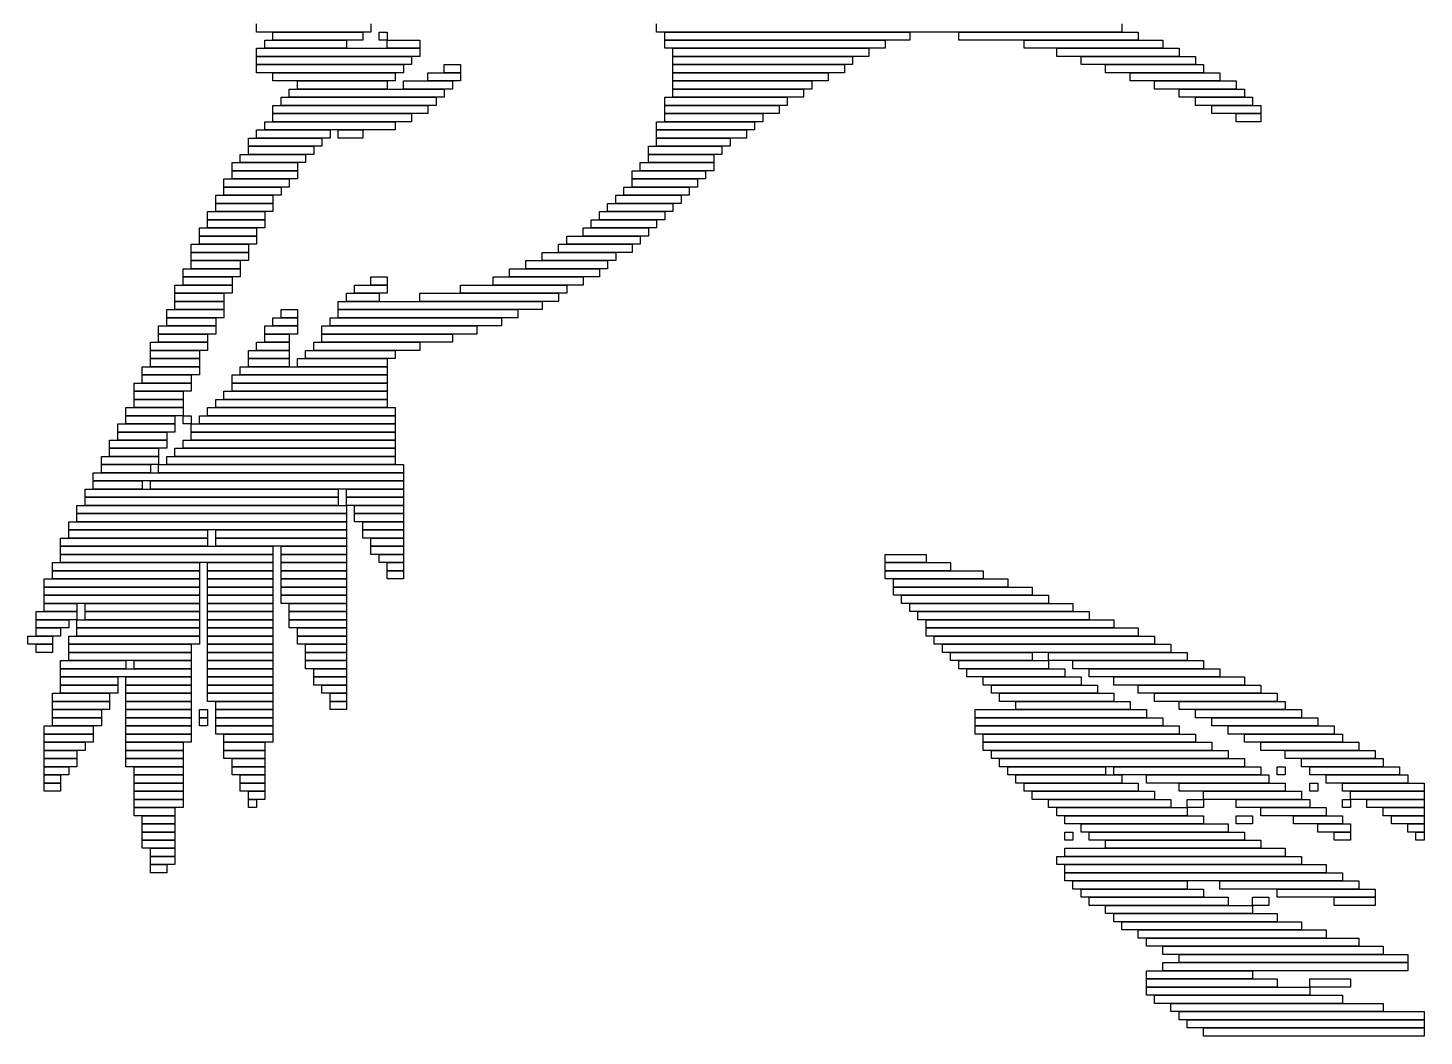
# Model space of a CAD drawing. Extents: x 431 to 613, y 382 to 623.
# Drawn here: x 442 to 613, y 382 to 505.5 of the extents above; entities that cross this region are included whole.
import ezdxf

# ---------------------------------------------------------------- set-up
doc = ezdxf.new("R2010")
doc.units = 0

msp = doc.modelspace()

# ---------------------------------------------------------------- linework, layer by layer
for p, q in [((470, 505), (470, 506)), ((484, 505), (470, 505)), ((472, 505), (483, 505)), ((472, 504), (472, 505)), ((483, 505), (483, 504)), ((484, 506), (484, 505)), ((485, 505), (486, 505)), ((485, 504), (485, 505)), ((486, 505), (486, 504)), ((519, 505), (519, 506)), ((576, 505), (519, 505)), ((520, 505), (550, 505)), ((520, 504), (520, 505)), ((550, 505), (550, 504)), ((556, 505), (578, 505)), ((556, 504), (556, 505)), ((576, 506), (576, 505)), ((578, 505), (578, 504)), ((470, 503), (490, 503)), ((470, 502), (470, 503)), ((471, 504), (481, 504)), ((471, 503), (471, 504)), ((481, 503), (471, 503)), ((483, 504), (472, 504)), ((481, 504), (481, 503)), ((486, 504), (485, 504)), ((486, 504), (490, 504)), ((486, 503), (486, 504)), ((490, 503), (486, 503)), ((490, 504), (490, 503)), ((490, 503), (490, 502)), ((550, 504), (520, 504)), ((520, 504), (547, 504)), ((520, 503), (520, 504)), ((547, 503), (520, 503)), ((521, 503), (545, 503)), ((521, 502), (521, 503)), ((545, 503), (545, 502)), ((547, 504), (547, 503)), ((578, 504), (556, 504)), ((564, 504), (581, 504)), ((564, 503), (564, 504)), ((581, 503), (564, 503)), ((568, 503), (583, 503)), ((568, 502), (568, 503)), ((581, 504), (581, 503)), ((583, 503), (583, 502)), ((490, 502), (470, 502)), ((470, 502), (489, 502)), ((470, 501), (470, 502)), ((489, 502), (489, 501)), ((545, 502), (521, 502)), ((521, 502), (543, 502)), ((521, 501), (521, 502)), ((543, 502), (543, 501)), ((583, 502), (568, 502)), ((571, 502), (585, 502)), ((571, 501), (571, 502)), ((585, 502), (585, 501)), ((489, 501), (470, 501)), ((470, 501), (488, 501)), ((470, 500), (470, 501)), ((488, 500), (470, 500)), ((472, 500), (487, 500)), ((472, 499), (472, 500)), ((487, 500), (487, 499)), ((488, 501), (488, 500)), ((491, 500), (495, 500)), ((491, 499), (491, 500)), ((493, 501), (495, 501)), ((493, 500), (493, 501)), ((495, 500), (493, 500)), ((495, 501), (495, 500)), ((495, 500), (495, 499)), ((543, 501), (521, 501)), ((521, 501), (542, 501)), ((521, 500), (521, 501)), ((542, 500), (521, 500)), ((521, 500), (540, 500)), ((521, 499), (521, 500)), ((540, 500), (540, 499)), ((542, 501), (542, 500)), ((585, 501), (571, 501)), ((574, 501), (586, 501)), ((574, 500), (574, 501)), ((586, 500), (574, 500)), ((577, 500), (588, 500)), ((577, 499), (577, 500)), ((586, 501), (586, 500)), ((588, 500), (588, 499)), ((487, 499), (472, 499)), ((474, 498), (493, 498)), ((474, 497), (474, 498)), ((475, 499), (486, 499)), ((475, 498), (475, 499)), ((486, 498), (475, 498)), ((486, 499), (486, 498)), ((488, 499), (494, 499)), ((488, 498), (488, 499)), ((494, 498), (488, 498)), ((495, 499), (491, 499)), ((493, 498), (493, 497)), ((494, 499), (494, 498)), ((540, 499), (521, 499)), ((521, 499), (538, 499)), ((521, 498), (521, 499)), ((538, 498), (521, 498)), ((521, 498), (537, 498)), ((521, 497), (521, 498)), ((537, 498), (537, 497)), ((538, 499), (538, 498)), ((588, 499), (577, 499)), ((580, 499), (590, 499)), ((580, 498), (580, 499)), ((590, 498), (580, 498)), ((583, 498), (591, 498)), ((583, 497), (583, 498)), ((590, 499), (590, 498)), ((591, 498), (591, 497)), ((472, 496), (491, 496)), ((472, 495), (472, 496)), ((473, 497), (492, 497)), ((473, 496), (473, 497)), ((492, 496), (473, 496)), ((493, 497), (474, 497)), ((491, 496), (491, 495)), ((492, 497), (492, 496)), ((520, 497), (535, 497)), ((520, 496), (520, 497)), ((535, 496), (520, 496)), ((520, 496), (534, 496)), ((520, 495), (520, 496)), ((537, 497), (521, 497)), ((534, 496), (534, 495)), ((535, 497), (535, 496)), ((591, 497), (583, 497)), ((585, 497), (592, 497)), ((585, 496), (585, 497)), ((592, 496), (585, 496)), ((587, 496), (593, 496)), ((587, 495), (587, 496)), ((592, 497), (592, 496)), ((593, 496), (593, 495)), ((491, 495), (472, 495)), ((472, 495), (489, 495)), ((472, 494), (472, 495)), ((489, 495), (489, 494)), ((534, 495), (520, 495)), ((520, 495), (532, 495)), ((520, 494), (520, 495)), ((532, 495), (532, 494)), ((593, 495), (587, 495)), ((590, 495), (593, 495)), ((590, 494), (590, 495)), ((593, 495), (593, 494)), ((470, 493), (479, 493)), ((470, 492), (470, 493)), ((471, 494), (487, 494)), ((471, 493), (471, 494)), ((487, 493), (471, 493)), ((489, 494), (472, 494)), ((479, 493), (479, 492)), ((480, 493), (483, 493)), ((480, 492), (480, 493)), ((483, 493), (483, 492)), ((487, 494), (487, 493)), ((519, 494), (531, 494)), ((519, 493), (519, 494)), ((531, 493), (519, 493)), ((519, 493), (530, 493)), ((519, 492), (519, 493)), ((532, 494), (520, 494)), ((530, 493), (530, 492)), ((531, 494), (531, 493)), ((593, 494), (590, 494)), ((469, 492), (478, 492)), ((469, 491), (469, 492)), ((478, 491), (469, 491)), ((469, 491), (477, 491)), ((469, 490), (469, 491)), ((479, 492), (470, 492)), ((477, 491), (477, 490)), ((478, 492), (478, 491)), ((483, 492), (480, 492)), ((518, 491), (527, 491)), ((518, 490), (518, 491)), ((530, 492), (519, 492)), ((519, 492), (528, 492)), ((519, 491), (519, 492)), ((528, 491), (519, 491)), ((527, 491), (527, 490)), ((528, 492), (528, 491)), ((468, 490), (476, 490)), ((468, 489), (468, 490)), ((477, 490), (469, 490)), ((476, 490), (476, 489)), ((527, 490), (518, 490)), ((518, 490), (526, 490)), ((518, 489), (518, 490)), ((526, 490), (526, 489)), ((467, 489), (475, 489)), ((467, 488), (467, 489)), ((475, 488), (467, 488)), ((467, 488), (475, 488)), ((467, 487), (467, 488)), ((476, 489), (468, 489)), ((475, 489), (475, 488)), ((475, 488), (475, 487)), ((516, 488), (525, 488)), ((516, 487), (516, 488)), ((517, 489), (526, 489)), ((517, 488), (517, 489)), ((526, 488), (517, 488)), ((526, 489), (518, 489)), ((525, 488), (525, 487)), ((526, 489), (526, 488)), ((466, 487), (474, 487)), ((466, 486), (466, 487)), ((474, 486), (466, 486)), ((466, 486), (473, 486)), ((466, 485), (466, 486)), ((475, 487), (467, 487)), ((473, 486), (473, 485)), ((474, 487), (474, 486)), ((515, 486), (523, 486)), ((515, 485), (515, 486)), ((525, 487), (516, 487)), ((516, 487), (524, 487)), ((516, 486), (516, 487)), ((524, 486), (516, 486)), ((523, 486), (523, 485)), ((524, 487), (524, 486)), ((465, 485), (472, 485)), ((465, 484), (465, 485)), ((472, 484), (465, 484)), ((465, 484), (472, 484)), ((465, 483), (465, 484)), ((473, 485), (466, 485)), ((472, 485), (472, 484)), ((472, 484), (472, 483)), ((513, 484), (521, 484)), ((513, 483), (513, 484)), ((514, 485), (522, 485)), ((514, 484), (514, 485)), ((522, 484), (514, 484)), ((523, 485), (515, 485)), ((521, 484), (521, 483)), ((522, 485), (522, 484)), ((464, 483), (471, 483)), ((464, 482), (464, 483)), ((472, 483), (465, 483)), ((471, 483), (471, 482)), ((512, 483), (520, 483)), ((512, 482), (512, 483)), ((521, 483), (513, 483)), ((520, 483), (520, 482)), ((463, 481), (470, 481)), ((463, 480), (463, 481)), ((471, 482), (464, 482)), ((464, 482), (471, 482)), ((464, 481), (464, 482)), ((471, 481), (464, 481)), ((470, 481), (470, 480)), ((471, 482), (471, 481)), ((510, 481), (518, 481)), ((510, 480), (510, 481)), ((511, 482), (519, 482)), ((511, 481), (511, 482)), ((519, 481), (511, 481)), ((520, 482), (512, 482)), ((518, 481), (518, 480)), ((519, 482), (519, 481)), ((462, 479), (469, 479)), ((462, 478), (462, 479)), ((470, 480), (463, 480)), ((463, 480), (470, 480)), ((463, 479), (463, 480)), ((470, 479), (463, 479)), ((469, 479), (469, 478)), ((470, 480), (470, 479)), ((507, 479), (516, 479)), ((507, 478), (507, 479)), ((508, 480), (517, 480)), ((508, 479), (508, 480)), ((517, 479), (508, 479)), ((518, 480), (510, 480)), ((516, 479), (516, 478)), ((517, 480), (517, 479)), ((469, 478), (462, 478)), ((462, 478), (469, 478)), ((462, 477), (462, 478)), ((469, 478), (469, 477)), ((505, 478), (514, 478)), ((505, 477), (505, 478)), ((516, 478), (507, 478)), ((514, 478), (514, 477)), ((461, 476), (468, 476)), ((461, 475), (461, 476)), ((469, 477), (462, 477)), ((462, 477), (468, 477)), ((462, 476), (462, 477)), ((468, 476), (462, 476)), ((468, 477), (468, 476)), ((468, 476), (468, 475)), ((501, 476), (512, 476)), ((501, 475), (501, 476)), ((503, 477), (513, 477)), ((503, 476), (503, 477)), ((513, 476), (503, 476)), ((514, 477), (505, 477)), ((512, 476), (512, 475)), ((513, 477), (513, 476)), ((460, 474), (467, 474)), ((460, 473), (460, 474)), ((468, 475), (461, 475)), ((461, 475), (467, 475)), ((461, 474), (461, 475)), ((467, 474), (461, 474)), ((467, 475), (467, 474)), ((467, 474), (467, 473)), ((482, 474), (486, 474)), ((482, 473), (482, 474)), ((484, 475), (486, 475)), ((484, 474), (484, 475)), ((486, 474), (484, 474)), ((486, 475), (486, 474)), ((486, 474), (486, 473)), ((495, 474), (508, 474)), ((495, 473), (495, 474)), ((499, 475), (510, 475)), ((499, 474), (499, 475)), ((510, 474), (499, 474)), ((512, 475), (501, 475)), ((508, 474), (508, 473)), ((510, 475), (510, 474)), ((467, 473), (460, 473)), ((460, 473), (466, 473)), ((460, 472), (460, 473)), ((466, 472), (460, 472)), ((460, 472), (466, 472)), ((460, 471), (460, 472)), ((466, 473), (466, 472)), ((466, 472), (466, 471)), ((480, 472), (505, 472)), ((480, 471), (480, 472)), ((481, 473), (485, 473)), ((481, 472), (481, 473)), ((485, 472), (481, 472)), ((486, 473), (482, 473)), ((485, 473), (485, 472)), ((490, 473), (507, 473)), ((490, 472), (490, 473)), ((507, 472), (490, 472)), ((508, 473), (495, 473)), ((505, 472), (505, 471)), ((507, 473), (507, 472)), ((459, 471), (466, 471)), ((459, 470), (459, 471)), ((466, 471), (460, 471)), ((466, 471), (466, 470)), ((473, 471), (475, 471)), ((473, 470), (473, 471)), ((475, 471), (475, 470)), ((505, 471), (480, 471)), ((480, 471), (502, 471)), ((480, 470), (480, 471)), ((502, 471), (502, 470)), ((458, 469), (465, 469)), ((458, 468), (458, 469)), ((466, 470), (459, 470)), ((459, 470), (465, 470)), ((459, 469), (459, 470)), ((465, 469), (459, 469)), ((465, 470), (465, 469)), ((465, 469), (465, 468)), ((471, 469), (475, 469)), ((471, 468), (471, 469)), ((472, 470), (475, 470)), ((472, 469), (472, 470)), ((475, 469), (472, 469)), ((475, 470), (473, 470)), ((475, 470), (475, 469)), ((475, 469), (475, 468)), ((478, 469), (497, 469)), ((478, 468), (478, 469)), ((479, 470), (500, 470)), ((479, 469), (479, 470)), ((500, 469), (479, 469)), ((502, 470), (480, 470)), ((497, 469), (497, 468)), ((500, 470), (500, 469)), ((457, 467), (464, 467)), ((457, 466), (457, 467)), ((465, 468), (458, 468)), ((458, 468), (464, 468)), ((458, 467), (458, 468)), ((464, 467), (458, 467)), ((464, 468), (464, 467)), ((464, 467), (464, 466)), ((470, 467), (474, 467)), ((470, 466), (470, 467)), ((475, 468), (471, 468)), ((471, 468), (474, 468)), ((471, 467), (471, 468)), ((474, 467), (471, 467)), ((474, 468), (474, 467)), ((474, 467), (474, 466)), ((477, 467), (490, 467)), ((477, 466), (477, 467)), ((497, 468), (478, 468)), ((478, 468), (494, 468)), ((478, 467), (478, 468)), ((494, 467), (478, 467)), ((490, 467), (490, 466)), ((494, 468), (494, 467)), ((464, 466), (457, 466)), ((457, 466), (463, 466)), ((457, 465), (457, 466)), ((463, 466), (463, 465)), ((469, 466), (474, 466)), ((469, 465), (469, 466)), ((474, 466), (470, 466)), ((474, 466), (474, 465)), ((476, 466), (487, 466)), ((476, 465), (476, 466)), ((490, 466), (477, 466)), ((487, 466), (487, 465)), ((456, 464), (463, 464)), ((456, 463), (456, 464)), ((463, 465), (457, 465)), ((457, 465), (463, 465)), ((457, 464), (457, 465)), ((463, 464), (457, 464)), ((463, 465), (463, 464)), ((463, 464), (463, 463)), ((468, 464), (486, 464)), ((468, 463), (468, 464)), ((474, 465), (469, 465)), ((469, 465), (474, 465)), ((469, 464), (469, 465)), ((474, 464), (469, 464)), ((474, 465), (474, 464)), ((475, 465), (486, 465)), ((475, 464), (475, 465)), ((486, 464), (475, 464)), ((487, 465), (476, 465)), ((486, 465), (486, 464)), ((486, 464), (486, 463)), ((455, 462), (462, 462)), ((455, 461), (455, 462)), ((463, 463), (456, 463)), ((456, 463), (462, 463)), ((456, 462), (456, 463)), ((462, 462), (456, 462)), ((462, 463), (462, 462)), ((462, 462), (462, 461)), ((467, 463), (486, 463)), ((467, 462), (467, 463)), ((486, 462), (467, 462)), ((467, 462), (486, 462)), ((467, 461), (467, 462)), ((486, 463), (468, 463)), ((486, 463), (486, 462)), ((486, 462), (486, 461)), ((462, 461), (455, 461)), ((455, 461), (461, 461)), ((455, 460), (455, 461)), ((461, 460), (455, 460)), ((455, 460), (461, 460)), ((455, 459), (455, 460)), ((461, 461), (461, 460)), ((461, 460), (461, 459)), ((465, 460), (486, 460)), ((465, 459), (465, 460)), ((466, 461), (486, 461)), ((466, 460), (466, 461)), ((486, 460), (466, 460)), ((486, 461), (467, 461)), ((486, 461), (486, 460)), ((486, 460), (486, 459)), ((454, 459), (461, 459)), ((454, 458), (454, 459)), ((461, 459), (455, 459)), ((461, 459), (461, 458)), ((464, 459), (487, 459)), ((464, 458), (464, 459)), ((486, 459), (465, 459)), ((487, 459), (487, 458)), ((453, 457), (460, 457)), ((453, 456), (453, 457)), ((461, 458), (454, 458)), ((454, 458), (460, 458)), ((454, 457), (454, 458)), ((460, 457), (454, 457)), ((460, 458), (460, 457)), ((460, 457), (460, 456)), ((461, 458), (462, 458)), ((461, 457), (461, 458)), ((462, 457), (461, 457)), ((462, 458), (462, 457)), ((462, 457), (487, 457)), ((462, 456), (462, 457)), ((463, 458), (487, 458)), ((463, 457), (463, 458)), ((487, 457), (463, 457)), ((487, 458), (464, 458)), ((487, 458), (487, 457)), ((487, 457), (487, 456)), ((452, 455), (459, 455)), ((452, 454), (452, 455)), ((460, 456), (453, 456)), ((453, 456), (459, 456)), ((453, 455), (453, 456)), ((459, 455), (453, 455)), ((459, 456), (459, 455)), ((459, 455), (459, 454)), ((461, 455), (487, 455)), ((461, 454), (461, 455)), ((487, 456), (462, 456)), ((462, 456), (487, 456)), ((462, 455), (462, 456)), ((487, 455), (462, 455)), ((487, 456), (487, 455)), ((487, 455), (487, 454)), ((459, 454), (452, 454)), ((452, 454), (458, 454)), ((452, 453), (452, 454)), ((458, 454), (458, 453)), ((460, 454), (487, 454)), ((460, 453), (460, 454)), ((487, 454), (461, 454)), ((487, 454), (487, 453)), ((451, 453), (458, 453)), ((451, 452), (451, 453)), ((458, 452), (451, 452)), ((451, 452), (457, 452)), ((451, 451), (451, 452)), ((458, 453), (452, 453)), ((457, 452), (457, 451)), ((458, 453), (458, 452)), ((458, 452), (488, 452)), ((458, 451), (458, 452)), ((459, 453), (487, 453)), ((459, 452), (459, 453)), ((487, 452), (459, 452)), ((487, 453), (460, 453)), ((487, 453), (487, 452)), ((488, 452), (488, 451)), ((450, 451), (488, 451)), ((450, 450), (450, 451)), ((488, 450), (450, 450)), ((450, 450), (456, 450)), ((450, 449), (450, 450)), ((457, 451), (451, 451)), ((456, 450), (456, 449)), ((457, 450), (488, 450)), ((457, 449), (457, 450)), ((488, 451), (458, 451)), ((488, 451), (488, 450)), ((488, 450), (488, 449)), ((449, 449), (480, 449)), ((449, 448), (449, 449)), ((456, 449), (450, 449)), ((488, 449), (457, 449)), ((480, 449), (480, 448)), ((481, 449), (488, 449)), ((481, 448), (481, 449)), ((488, 449), (488, 448)), ((448, 447), (481, 447)), ((448, 446), (448, 447)), ((480, 448), (449, 448)), ((449, 448), (480, 448)), ((449, 447), (449, 448)), ((480, 447), (449, 447)), ((480, 448), (480, 447)), ((488, 448), (481, 448)), ((481, 448), (488, 448)), ((481, 447), (481, 448)), ((488, 447), (481, 447)), ((481, 447), (481, 446)), ((482, 447), (488, 447)), ((482, 446), (482, 447)), ((488, 448), (488, 447)), ((488, 447), (488, 446)), ((447, 445), (481, 445)), ((447, 444), (447, 445)), ((481, 446), (448, 446)), ((448, 446), (481, 446)), ((448, 445), (448, 446)), ((481, 445), (448, 445)), ((481, 446), (481, 445)), ((481, 445), (481, 444)), ((488, 446), (482, 446)), ((482, 446), (488, 446)), ((482, 445), (482, 446)), ((488, 445), (482, 445)), ((483, 445), (488, 445)), ((483, 444), (483, 445)), ((488, 446), (488, 445)), ((488, 445), (488, 444)), ((446, 443), (464, 443)), ((446, 442), (446, 443)), ((481, 444), (447, 444)), ((447, 444), (464, 444)), ((447, 443), (447, 444)), ((464, 443), (447, 443)), ((464, 444), (464, 443)), ((464, 443), (464, 442)), ((465, 444), (481, 444)), ((465, 443), (465, 444)), ((481, 443), (465, 443)), ((465, 443), (481, 443)), ((465, 442), (465, 443)), ((481, 444), (481, 443)), ((481, 443), (481, 442)), ((488, 444), (483, 444)), ((483, 444), (488, 444)), ((483, 443), (483, 444)), ((488, 443), (483, 443)), ((484, 443), (488, 443)), ((484, 442), (484, 443)), ((488, 444), (488, 443)), ((488, 443), (488, 442)), ((464, 442), (446, 442)), ((446, 442), (472, 442)), ((446, 441), (446, 442)), ((481, 442), (465, 442)), ((472, 442), (472, 441)), ((473, 442), (481, 442)), ((473, 441), (473, 442)), ((481, 442), (481, 441)), ((488, 442), (484, 442)), ((484, 442), (488, 442)), ((484, 441), (484, 442)), ((488, 442), (488, 441)), ((445, 440), (463, 440)), ((445, 439), (445, 440)), ((472, 441), (446, 441)), ((446, 441), (472, 441)), ((446, 440), (446, 441)), ((472, 440), (446, 440)), ((463, 440), (463, 439)), ((464, 440), (472, 440)), ((464, 439), (464, 440)), ((472, 441), (472, 440)), ((472, 440), (472, 439)), ((481, 441), (473, 441)), ((473, 441), (481, 441)), ((473, 440), (473, 441)), ((481, 440), (473, 440)), ((473, 440), (481, 440)), ((473, 439), (473, 440)), ((481, 441), (481, 440)), ((481, 440), (481, 439)), ((488, 441), (484, 441)), ((485, 441), (488, 441)), ((485, 440), (485, 441)), ((488, 440), (485, 440)), ((486, 440), (488, 440)), ((486, 439), (486, 440)), ((488, 441), (488, 440)), ((488, 440), (488, 439)), ((547, 441), (552, 441)), ((547, 440), (547, 441)), ((552, 440), (547, 440)), ((547, 440), (555, 440)), ((547, 439), (547, 440)), ((552, 441), (552, 440)), ((555, 440), (555, 439)), ((444, 438), (463, 438)), ((444, 437), (444, 438)), ((463, 439), (445, 439)), ((445, 439), (463, 439)), ((445, 438), (445, 439)), ((463, 438), (445, 438)), ((463, 439), (463, 438)), ((463, 438), (463, 437)), ((472, 439), (464, 439)), ((464, 439), (472, 439)), ((464, 438), (464, 439)), ((472, 438), (464, 438)), ((464, 438), (472, 438)), ((464, 437), (464, 438)), ((472, 439), (472, 438)), ((472, 438), (472, 437)), ((481, 439), (473, 439)), ((473, 439), (481, 439)), ((473, 438), (473, 439)), ((481, 438), (473, 438)), ((473, 438), (481, 438)), ((473, 437), (473, 438)), ((481, 439), (481, 438)), ((481, 438), (481, 437)), ((488, 439), (486, 439)), ((486, 439), (488, 439)), ((486, 438), (486, 439)), ((488, 438), (486, 438)), ((488, 439), (488, 438)), ((555, 439), (547, 439)), ((547, 439), (559, 439)), ((547, 438), (547, 439)), ((559, 438), (547, 438)), ((548, 438), (562, 438)), ((548, 437), (548, 438)), ((559, 439), (559, 438)), ((562, 438), (562, 437)), ((463, 437), (444, 437)), ((444, 437), (463, 437)), ((444, 436), (444, 437)), ((463, 437), (463, 436)), ((472, 437), (464, 437)), ((464, 437), (472, 437)), ((464, 436), (464, 437)), ((472, 437), (472, 436)), ((481, 437), (473, 437)), ((473, 437), (481, 437)), ((473, 436), (473, 437)), ((481, 437), (481, 436)), ((562, 437), (548, 437)), ((548, 437), (565, 437)), ((548, 436), (548, 437)), ((565, 437), (565, 436)), ((463, 436), (444, 436)), ((444, 436), (463, 436)), ((444, 435), (444, 436)), ((463, 435), (444, 435)), ((444, 435), (448, 435)), ((444, 434), (444, 435)), ((448, 435), (448, 434)), ((449, 435), (463, 435)), ((449, 434), (449, 435)), ((463, 436), (463, 435)), ((463, 435), (463, 434)), ((472, 436), (464, 436)), ((464, 436), (472, 436)), ((464, 435), (464, 436)), ((472, 435), (464, 435)), ((464, 435), (472, 435)), ((464, 434), (464, 435)), ((472, 436), (472, 435)), ((472, 435), (472, 434)), ((481, 436), (473, 436)), ((473, 436), (481, 436)), ((473, 435), (473, 436)), ((481, 435), (473, 435)), ((474, 435), (481, 435)), ((474, 434), (474, 435)), ((481, 436), (481, 435)), ((481, 435), (481, 434)), ((565, 436), (548, 436)), ((549, 436), (567, 436)), ((549, 435), (549, 436)), ((567, 435), (549, 435)), ((550, 435), (570, 435)), ((550, 434), (550, 435)), ((567, 436), (567, 435)), ((570, 435), (570, 434)), ((443, 434), (448, 434)), ((443, 433), (443, 434)), ((448, 433), (443, 433)), ((443, 433), (447, 433)), ((443, 432), (443, 433)), ((448, 434), (444, 434)), ((447, 433), (447, 432)), ((448, 434), (448, 433)), ((448, 433), (463, 433)), ((448, 432), (448, 433)), ((463, 434), (449, 434)), ((449, 434), (463, 434)), ((449, 433), (449, 434)), ((463, 433), (449, 433)), ((463, 434), (463, 433)), ((463, 433), (463, 432)), ((472, 434), (464, 434)), ((464, 434), (472, 434)), ((464, 433), (464, 434)), ((472, 433), (464, 433)), ((464, 433), (472, 433)), ((464, 432), (464, 433)), ((472, 434), (472, 433)), ((472, 433), (472, 432)), ((481, 434), (474, 434)), ((474, 434), (481, 434)), ((474, 433), (474, 434)), ((481, 433), (474, 433)), ((474, 433), (481, 433)), ((474, 432), (474, 433)), ((481, 434), (481, 433)), ((481, 433), (481, 432)), ((570, 434), (550, 434)), ((551, 434), (572, 434)), ((551, 433), (551, 434)), ((572, 433), (551, 433)), ((552, 433), (575, 433)), ((552, 432), (552, 433)), ((572, 434), (572, 433)), ((575, 433), (575, 432)), ((442, 431), (445, 431)), ((442, 430), (442, 431)), ((447, 432), (443, 432)), ((443, 432), (446, 432)), ((443, 431), (443, 432)), ((446, 431), (443, 431)), ((445, 431), (445, 430)), ((446, 432), (446, 431)), ((447, 431), (463, 431)), ((447, 430), (447, 431)), ((463, 432), (448, 432)), ((448, 432), (463, 432)), ((448, 431), (448, 432)), ((463, 431), (448, 431)), ((463, 432), (463, 431)), ((463, 431), (463, 430)), ((472, 432), (464, 432)), ((464, 432), (472, 432)), ((464, 431), (464, 432)), ((472, 431), (464, 431)), ((464, 431), (472, 431)), ((464, 430), (464, 431)), ((472, 432), (472, 431)), ((472, 431), (472, 430)), ((481, 432), (474, 432)), ((475, 432), (481, 432)), ((475, 431), (475, 432)), ((481, 431), (475, 431)), ((475, 431), (481, 431)), ((475, 430), (475, 431)), ((481, 432), (481, 431)), ((481, 431), (481, 430)), ((575, 432), (552, 432)), ((552, 432), (578, 432)), ((552, 431), (552, 432)), ((578, 431), (552, 431)), ((553, 431), (580, 431)), ((553, 430), (553, 431)), ((578, 432), (578, 431)), ((580, 431), (580, 430)), ((445, 430), (442, 430)), ((443, 430), (445, 430)), ((443, 429), (443, 430)), ((445, 430), (445, 429)), ((463, 430), (447, 430)), ((447, 430), (462, 430)), ((447, 429), (447, 430)), ((462, 430), (462, 429)), ((472, 430), (464, 430)), ((464, 430), (472, 430)), ((464, 429), (464, 430)), ((472, 430), (472, 429)), ((481, 430), (475, 430)), ((476, 430), (481, 430)), ((476, 429), (476, 430)), ((481, 430), (481, 429)), ((580, 430), (553, 430)), ((554, 430), (582, 430)), ((554, 429), (554, 430)), ((582, 430), (582, 429)), ((445, 429), (443, 429)), ((446, 428), (454, 428)), ((446, 427), (446, 428)), ((462, 429), (447, 429)), ((447, 429), (462, 429)), ((447, 428), (447, 429)), ((462, 428), (447, 428)), ((454, 428), (454, 427)), ((455, 428), (462, 428)), ((455, 427), (455, 428)), ((462, 429), (462, 428)), ((462, 428), (462, 427)), ((472, 429), (464, 429)), ((464, 429), (472, 429)), ((464, 428), (464, 429)), ((472, 428), (464, 428)), ((464, 428), (472, 428)), ((464, 427), (464, 428)), ((472, 429), (472, 428)), ((472, 428), (472, 427)), ((481, 429), (476, 429)), ((476, 429), (481, 429)), ((476, 428), (476, 429)), ((481, 428), (476, 428)), ((476, 428), (481, 428)), ((476, 427), (476, 428)), ((481, 429), (481, 428)), ((481, 428), (481, 427)), ((582, 429), (554, 429)), ((555, 429), (565, 429)), ((555, 428), (555, 429)), ((565, 428), (555, 428)), ((556, 428), (567, 428)), ((556, 427), (556, 428)), ((565, 429), (565, 428)), ((567, 429), (584, 429)), ((567, 428), (567, 429)), ((584, 428), (567, 428)), ((567, 428), (567, 427)), ((570, 428), (586, 428)), ((570, 427), (570, 428)), ((584, 429), (584, 428)), ((586, 428), (586, 427)), ((454, 427), (446, 427)), ((446, 427), (462, 427)), ((446, 426), (446, 427)), ((462, 426), (446, 426)), ((446, 426), (453, 426)), ((446, 425), (446, 426)), ((453, 426), (453, 425)), ((454, 426), (462, 426)), ((454, 425), (454, 426)), ((462, 427), (455, 427)), ((462, 427), (462, 426)), ((462, 426), (462, 425)), ((472, 427), (464, 427)), ((464, 427), (472, 427)), ((464, 426), (464, 427)), ((472, 426), (464, 426)), ((464, 426), (472, 426)), ((464, 425), (464, 426)), ((472, 427), (472, 426)), ((472, 426), (472, 425)), ((481, 427), (476, 427)), ((477, 427), (481, 427)), ((477, 426), (477, 427)), ((481, 426), (477, 426)), ((477, 426), (481, 426)), ((477, 425), (477, 426)), ((481, 427), (481, 426)), ((481, 426), (481, 425)), ((567, 427), (556, 427)), ((557, 427), (569, 427)), ((557, 426), (557, 427)), ((569, 426), (557, 426)), ((559, 426), (571, 426)), ((559, 425), (559, 426)), ((569, 427), (569, 426)), ((586, 427), (570, 427)), ((571, 426), (571, 425)), ((572, 427), (588, 427)), ((572, 426), (572, 427)), ((588, 426), (572, 426)), ((575, 426), (591, 426)), ((575, 425), (575, 426)), ((588, 427), (588, 426)), ((591, 426), (591, 425)), ((453, 425), (446, 425)), ((446, 425), (453, 425)), ((446, 424), (446, 425)), ((453, 425), (453, 424)), ((462, 425), (454, 425)), ((454, 425), (462, 425)), ((454, 424), (454, 425)), ((462, 425), (462, 424)), ((472, 425), (464, 425)), ((464, 425), (472, 425)), ((464, 424), (464, 425)), ((472, 425), (472, 424)), ((481, 425), (477, 425)), ((478, 425), (481, 425)), ((478, 424), (478, 425)), ((481, 425), (481, 424)), ((571, 425), (559, 425)), ((560, 425), (573, 425)), ((560, 424), (560, 425)), ((573, 425), (573, 424)), ((591, 425), (575, 425)), ((578, 425), (593, 425)), ((578, 424), (578, 425)), ((593, 425), (593, 424)), ((445, 424), (452, 424)), ((445, 423), (445, 424)), ((452, 423), (445, 423)), ((445, 423), (452, 423)), ((445, 422), (445, 423)), ((453, 424), (446, 424)), ((452, 424), (452, 423)), ((452, 423), (452, 422)), ((462, 424), (454, 424)), ((454, 424), (462, 424)), ((454, 423), (454, 424)), ((462, 423), (454, 423)), ((454, 423), (462, 423)), ((454, 422), (454, 423)), ((462, 424), (462, 423)), ((462, 423), (462, 422)), ((472, 424), (464, 424)), ((464, 424), (472, 424)), ((464, 423), (464, 424)), ((472, 423), (464, 423)), ((465, 423), (472, 423)), ((465, 422), (465, 423)), ((472, 424), (472, 423)), ((472, 423), (472, 422)), ((481, 424), (478, 424)), ((479, 424), (481, 424)), ((479, 423), (479, 424)), ((481, 423), (479, 423)), ((479, 423), (481, 423)), ((479, 422), (479, 423)), ((481, 424), (481, 423)), ((481, 423), (481, 422)), ((573, 424), (560, 424)), ((561, 424), (575, 424)), ((561, 423), (561, 424)), ((575, 423), (561, 423)), ((563, 423), (577, 423)), ((563, 422), (563, 423)), ((575, 424), (575, 423)), ((577, 423), (577, 422)), ((593, 424), (578, 424)), ((580, 424), (595, 424)), ((580, 423), (580, 424)), ((595, 423), (580, 423)), ((583, 423), (596, 423)), ((583, 422), (583, 423)), ((595, 424), (595, 423)), ((596, 423), (596, 422)), ((452, 422), (445, 422)), ((445, 422), (451, 422)), ((445, 421), (445, 422)), ((451, 421), (445, 421)), ((445, 421), (451, 421)), ((445, 420), (445, 421)), ((451, 422), (451, 421)), ((451, 421), (451, 420)), ((462, 422), (454, 422)), ((454, 422), (462, 422)), ((454, 421), (454, 422)), ((462, 421), (454, 421)), ((454, 421), (462, 421)), ((454, 420), (454, 421)), ((462, 422), (462, 421)), ((462, 421), (462, 420)), ((463, 422), (464, 422)), ((463, 421), (463, 422)), ((464, 421), (463, 421)), ((463, 421), (464, 421)), ((463, 420), (463, 421)), ((464, 422), (464, 421)), ((464, 421), (464, 420)), ((472, 422), (465, 422)), ((465, 422), (472, 422)), ((465, 421), (465, 422)), ((472, 421), (465, 421)), ((465, 421), (472, 421)), ((465, 420), (465, 421)), ((472, 422), (472, 421)), ((472, 421), (472, 420)), ((481, 422), (479, 422)), ((558, 422), (579, 422)), ((558, 421), (558, 422)), ((579, 421), (558, 421)), ((558, 421), (581, 421)), ((558, 420), (558, 421)), ((577, 422), (563, 422)), ((579, 422), (579, 421)), ((581, 421), (581, 420)), ((596, 422), (583, 422)), ((585, 422), (598, 422)), ((585, 421), (585, 422)), ((598, 421), (585, 421)), ((587, 421), (600, 421)), ((587, 420), (587, 421)), ((598, 422), (598, 421)), ((600, 421), (600, 420)), ((444, 420), (450, 420)), ((444, 419), (444, 420)), ((450, 419), (444, 419)), ((444, 419), (450, 419)), ((444, 418), (444, 419)), ((451, 420), (445, 420)), ((450, 420), (450, 419)), ((450, 419), (450, 418)), ((462, 420), (454, 420)), ((454, 420), (462, 420)), ((454, 419), (454, 420)), ((462, 419), (454, 419)), ((454, 419), (462, 419)), ((454, 418), (454, 419)), ((462, 420), (462, 419)), ((462, 419), (462, 418)), ((464, 420), (463, 420)), ((472, 420), (465, 420)), ((465, 420), (472, 420)), ((465, 419), (465, 420)), ((472, 419), (465, 419)), ((466, 419), (472, 419)), ((466, 418), (466, 419)), ((472, 420), (472, 419)), ((472, 419), (472, 418)), ((581, 420), (558, 420)), ((558, 420), (583, 420)), ((558, 419), (558, 420)), ((583, 419), (558, 419)), ((559, 419), (585, 419)), ((559, 418), (559, 419)), ((583, 420), (583, 419)), ((585, 419), (585, 418)), ((600, 420), (587, 420)), ((589, 420), (602, 420)), ((589, 419), (589, 420)), ((602, 419), (589, 419)), ((591, 419), (603, 419)), ((591, 418), (591, 419)), ((602, 420), (602, 419)), ((603, 419), (603, 418)), ((450, 418), (444, 418)), ((444, 418), (449, 418)), ((444, 417), (444, 418)), ((449, 418), (449, 417)), ((462, 418), (454, 418)), ((454, 418), (461, 418)), ((454, 417), (454, 418)), ((461, 418), (461, 417)), ((472, 418), (466, 418)), ((466, 418), (471, 418)), ((466, 417), (466, 418)), ((471, 418), (471, 417)), ((585, 418), (559, 418)), ((559, 418), (587, 418)), ((559, 417), (559, 418)), ((587, 418), (587, 417)), ((603, 418), (591, 418)), ((593, 418), (605, 418)), ((593, 417), (593, 418)), ((605, 418), (605, 417)), ((449, 417), (444, 417)), ((444, 417), (448, 417)), ((444, 416), (444, 417)), ((448, 416), (444, 416)), ((444, 416), (448, 416)), ((444, 415), (444, 416)), ((448, 417), (448, 416)), ((448, 416), (448, 415)), ((461, 417), (454, 417)), ((454, 417), (461, 417)), ((454, 416), (454, 417)), ((461, 416), (454, 416)), ((454, 416), (461, 416)), ((454, 415), (454, 416)), ((461, 417), (461, 416)), ((461, 416), (461, 415)), ((471, 417), (466, 417)), ((466, 417), (471, 417)), ((466, 416), (466, 417)), ((471, 416), (466, 416)), ((467, 416), (471, 416)), ((467, 415), (467, 416)), ((471, 417), (471, 416)), ((471, 416), (471, 415)), ((587, 417), (559, 417)), ((560, 417), (589, 417)), ((560, 416), (560, 417)), ((589, 416), (560, 416)), ((561, 416), (591, 416)), ((561, 415), (561, 416)), ((589, 417), (589, 416)), ((591, 416), (591, 415)), ((605, 417), (593, 417)), ((596, 417), (607, 417)), ((596, 416), (596, 417)), ((607, 416), (596, 416)), ((598, 416), (608, 416)), ((598, 415), (598, 416)), ((607, 417), (607, 416)), ((608, 416), (608, 415)), ((448, 415), (444, 415)), ((444, 415), (447, 415)), ((444, 414), (444, 415)), ((447, 414), (444, 414)), ((444, 414), (446, 414)), ((444, 413), (444, 414)), ((446, 414), (446, 413)), ((447, 415), (447, 414)), ((461, 415), (454, 415)), ((455, 415), (461, 415)), ((455, 414), (455, 415)), ((461, 414), (455, 414)), ((455, 414), (461, 414)), ((455, 413), (455, 414)), ((461, 415), (461, 414)), ((461, 414), (461, 413)), ((471, 415), (467, 415)), ((467, 415), (471, 415)), ((467, 414), (467, 415)), ((471, 414), (467, 414)), ((468, 414), (471, 414)), ((468, 413), (468, 414)), ((471, 415), (471, 414)), ((471, 414), (471, 413)), ((591, 415), (561, 415)), ((562, 415), (574, 415)), ((562, 414), (562, 415)), ((574, 414), (562, 414)), ((563, 414), (576, 414)), ((563, 413), (563, 414)), ((574, 415), (574, 414)), ((575, 415), (593, 415)), ((575, 414), (575, 415)), ((593, 414), (575, 414)), ((576, 414), (576, 413)), ((579, 414), (594, 414)), ((579, 413), (579, 414)), ((593, 415), (593, 414)), ((594, 414), (594, 413)), ((595, 415), (596, 415)), ((595, 414), (595, 415)), ((596, 414), (595, 414)), ((596, 415), (596, 414)), ((608, 415), (598, 415)), ((599, 415), (610, 415)), ((599, 414), (599, 415)), ((610, 414), (599, 414)), ((601, 414), (611, 414)), ((601, 413), (601, 414)), ((610, 415), (610, 414)), ((611, 414), (611, 413)), ((446, 413), (444, 413)), ((444, 413), (446, 413)), ((444, 412), (444, 413)), ((446, 413), (446, 412)), ((461, 413), (455, 413)), ((455, 413), (461, 413)), ((455, 412), (455, 413)), ((461, 413), (461, 412)), ((471, 413), (468, 413)), ((468, 413), (471, 413)), ((468, 412), (468, 413)), ((471, 413), (471, 412)), ((576, 413), (563, 413)), ((564, 413), (578, 413)), ((564, 412), (564, 413)), ((578, 413), (578, 412)), ((594, 413), (579, 413)), ((583, 413), (596, 413)), ((583, 412), (583, 413)), ((596, 413), (596, 412)), ((599, 413), (600, 413)), ((599, 412), (599, 413)), ((600, 413), (600, 412)), ((611, 413), (601, 413)), ((603, 413), (613, 413)), ((603, 412), (603, 413)), ((613, 413), (613, 412)), ((446, 412), (444, 412)), ((461, 412), (455, 412)), ((455, 412), (461, 412)), ((455, 411), (455, 412)), ((461, 411), (455, 411)), ((455, 411), (461, 411)), ((455, 410), (455, 411)), ((461, 412), (461, 411)), ((461, 411), (461, 410)), ((471, 412), (468, 412)), ((469, 412), (471, 412)), ((469, 411), (469, 412)), ((471, 411), (469, 411)), ((469, 411), (470, 411)), ((469, 410), (469, 411)), ((470, 411), (470, 410)), ((471, 412), (471, 411)), ((578, 412), (564, 412)), ((565, 412), (580, 412)), ((565, 411), (565, 412)), ((580, 411), (565, 411)), ((567, 411), (582, 411)), ((567, 410), (567, 411)), ((580, 412), (580, 411)), ((582, 411), (582, 410)), ((596, 412), (583, 412)), ((584, 411), (586, 411)), ((584, 410), (584, 411)), ((586, 412), (598, 412)), ((586, 411), (586, 412)), ((598, 411), (586, 411)), ((586, 411), (586, 410)), ((590, 411), (599, 411)), ((590, 410), (590, 411)), ((598, 412), (598, 411)), ((600, 412), (599, 412)), ((599, 411), (599, 410)), ((613, 412), (603, 412)), ((603, 411), (604, 411)), ((603, 410), (603, 411)), ((604, 412), (613, 412)), ((604, 411), (604, 412)), ((613, 411), (604, 411)), ((604, 411), (604, 410)), ((606, 411), (613, 411)), ((606, 410), (606, 411)), ((613, 412), (613, 411)), ((613, 411), (613, 410)), ((461, 410), (455, 410)), ((455, 410), (460, 410)), ((455, 409), (455, 410)), ((460, 409), (455, 409)), ((456, 409), (460, 409)), ((456, 408), (456, 409)), ((460, 410), (460, 409)), ((460, 409), (460, 408)), ((470, 410), (469, 410)), ((582, 410), (567, 410)), ((568, 410), (584, 410)), ((568, 409), (568, 410)), ((584, 409), (568, 409)), ((569, 409), (586, 409)), ((569, 408), (569, 409)), ((586, 410), (584, 410)), ((584, 410), (584, 409)), ((586, 409), (586, 408)), ((599, 410), (590, 410)), ((590, 409), (592, 409)), ((590, 408), (590, 409)), ((592, 409), (592, 408)), ((593, 410), (601, 410)), ((593, 409), (593, 410)), ((601, 409), (593, 409)), ((597, 409), (603, 409)), ((597, 408), (597, 409)), ((601, 410), (601, 409)), ((604, 410), (603, 410)), ((603, 409), (603, 408)), ((613, 410), (606, 410)), ((608, 410), (613, 410)), ((608, 409), (608, 410)), ((613, 409), (608, 409)), ((609, 409), (613, 409)), ((609, 408), (609, 409)), ((613, 410), (613, 409)), ((613, 409), (613, 408)), ((460, 408), (456, 408)), ((456, 408), (460, 408)), ((456, 407), (456, 408)), ((460, 407), (456, 407)), ((456, 407), (460, 407)), ((456, 406), (456, 407)), ((460, 408), (460, 407)), ((460, 407), (460, 406)), ((586, 408), (569, 408)), ((569, 407), (570, 407)), ((569, 406), (569, 407)), ((570, 407), (570, 406)), ((571, 408), (589, 408)), ((571, 407), (571, 408)), ((589, 407), (571, 407)), ((572, 407), (591, 407)), ((572, 406), (572, 407)), ((589, 408), (589, 407)), ((592, 408), (590, 408)), ((591, 407), (591, 406)), ((603, 408), (597, 408)), ((600, 408), (604, 408)), ((600, 407), (600, 408)), ((604, 407), (600, 407)), ((602, 407), (604, 407)), ((602, 406), (602, 407)), ((604, 408), (604, 407)), ((604, 407), (604, 406)), ((613, 408), (609, 408)), ((611, 408), (613, 408)), ((611, 407), (611, 408)), ((613, 407), (611, 407)), ((612, 407), (613, 407)), ((612, 406), (612, 407)), ((613, 408), (613, 407)), ((613, 407), (613, 406)), ((460, 406), (456, 406)), ((456, 406), (460, 406)), ((456, 405), (456, 406)), ((460, 406), (460, 405)), ((570, 406), (569, 406)), ((591, 406), (572, 406)), ((574, 406), (593, 406)), ((574, 405), (574, 406)), ((593, 406), (593, 405)), ((604, 406), (602, 406)), ((613, 406), (612, 406)), ((460, 405), (456, 405)), ((457, 405), (460, 405)), ((457, 404), (457, 405)), ((460, 404), (457, 404)), ((457, 404), (460, 404)), ((457, 403), (457, 404)), ((460, 405), (460, 404)), ((460, 404), (460, 403)), ((568, 404), (598, 404)), ((568, 403), (568, 404)), ((569, 405), (596, 405)), ((569, 404), (569, 405)), ((596, 404), (569, 404)), ((593, 405), (574, 405)), ((596, 405), (596, 404)), ((598, 404), (598, 403)), ((460, 403), (457, 403)), ((457, 403), (459, 403)), ((457, 402), (457, 403)), ((459, 402), (457, 402)), ((459, 403), (459, 402)), ((598, 403), (568, 403)), ((569, 403), (601, 403)), ((569, 402), (569, 403)), ((601, 402), (569, 402)), ((569, 402), (603, 402)), ((569, 401), (569, 402)), ((601, 403), (601, 402)), ((603, 402), (603, 401)), ((603, 401), (569, 401)), ((570, 401), (584, 401)), ((570, 400), (570, 401)), ((584, 401), (584, 400)), ((588, 401), (605, 401)), ((588, 400), (588, 401)), ((605, 401), (605, 400)), ((584, 400), (570, 400)), ((571, 400), (586, 400)), ((571, 399), (571, 400)), ((586, 399), (571, 399)), ((572, 399), (589, 399)), ((572, 398), (572, 399)), ((586, 400), (586, 399)), ((605, 400), (588, 400)), ((589, 399), (589, 398)), ((592, 399), (594, 399)), ((592, 398), (592, 399)), ((594, 399), (594, 398)), ((595, 400), (607, 400)), ((595, 399), (595, 400)), ((607, 399), (595, 399)), ((602, 399), (607, 399)), ((602, 398), (602, 399)), ((607, 400), (607, 399)), ((607, 399), (607, 398)), ((589, 398), (572, 398)), ((574, 398), (592, 398)), ((574, 397), (574, 398)), ((592, 397), (574, 397)), ((575, 397), (595, 397)), ((575, 396), (575, 397)), ((594, 398), (592, 398)), ((592, 398), (592, 397)), ((595, 397), (595, 396)), ((607, 398), (602, 398)), ((595, 396), (575, 396)), ((576, 396), (598, 396)), ((576, 395), (576, 396)), ((598, 396), (598, 395)), ((598, 395), (576, 395)), ((578, 395), (601, 395)), ((578, 394), (578, 395)), ((601, 394), (578, 394)), ((579, 394), (605, 394)), ((579, 393), (579, 394)), ((601, 395), (601, 394)), ((605, 394), (605, 393)), ((605, 393), (579, 393)), ((581, 393), (608, 393)), ((581, 392), (581, 393)), ((608, 392), (581, 392)), ((583, 392), (611, 392)), ((583, 391), (583, 392)), ((608, 393), (608, 392)), ((611, 392), (611, 391)), ((579, 390), (592, 390)), ((579, 389), (579, 390)), ((581, 391), (611, 391)), ((581, 390), (581, 391)), ((611, 390), (581, 390)), ((611, 391), (583, 391)), ((592, 390), (592, 389)), ((611, 391), (611, 390)), ((592, 389), (579, 389)), ((579, 389), (595, 389)), ((579, 388), (579, 389)), ((595, 389), (595, 388)), ((599, 389), (604, 389)), ((599, 388), (599, 389)), ((604, 389), (604, 388)), ((595, 388), (579, 388)), ((579, 388), (599, 388)), ((579, 387), (579, 388)), ((599, 387), (579, 387)), ((580, 387), (603, 387)), ((580, 386), (580, 387)), ((604, 388), (599, 388)), ((599, 388), (599, 387)), ((603, 387), (603, 386)), ((603, 386), (580, 386)), ((582, 386), (608, 386)), ((582, 385), (582, 386)), ((608, 385), (582, 385)), ((583, 385), (613, 385)), ((583, 384), (583, 385)), ((608, 386), (608, 385)), ((613, 385), (613, 384)), ((613, 384), (583, 384)), ((584, 384), (613, 384)), ((584, 383), (584, 384)), ((613, 384), (613, 383)), ((613, 383), (584, 383)), ((586, 383), (613, 383)), ((586, 382), (586, 383)), ((613, 382), (586, 382)), ((613, 383), (613, 382))]:
    msp.add_line(p, q)

doc.saveas('drawing.dxf')
